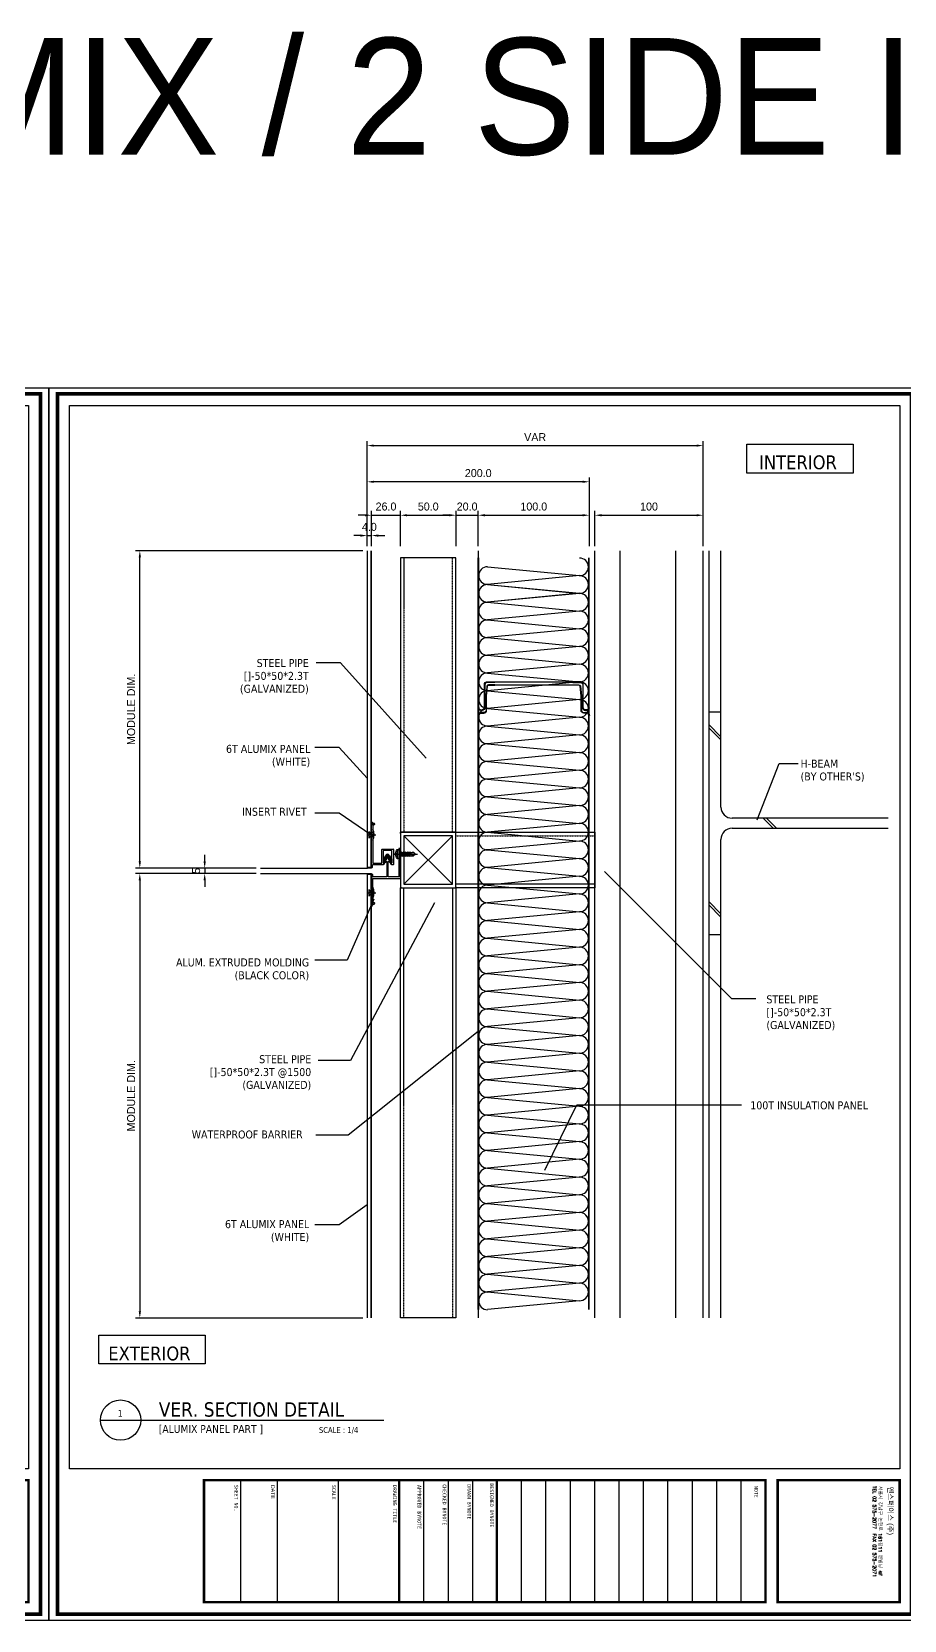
# Model space of a CAD drawing. Header units: millimetres. Extents: x 7297 to 60227, y -7497 to 19324.
# Drawn here: x 15711 to 16497, y 13273 to 14702 of the extents above; entities that cross this region are included whole.
import ezdxf
from ezdxf.enums import TextEntityAlignment as Align

# ---------------------------------------------------------------- set-up
doc = ezdxf.new("R2010")
doc.units = ezdxf.units.MM
doc.linetypes.add('HIDDEN', pattern=[0.375, 0.25, -0.125])
for name, color, linetype in [('NS_AL_MOLD', 7, 'Continuous'), ('NS_CAULKING', 8, 'Continuous'), ('NS_COL_D-GREY', 8, 'Continuous'), ('NS_COL_WHITE', 7, 'Continuous'), ('NS_DIM', 1, 'Continuous'), ('NS_FORM', 7, 'Continuous'), ('NS_FRAME', 253, 'Continuous'), ('NS_GASKET_3M', 150, 'Continuous'), ('NS_INSUL', 8, 'Continuous'), ('NS_PIPE_FRAME', 2, 'Continuous'), ('NS_RIVET_SCREW', 1, 'Continuous'), ('NS_TEXT', 2, 'Continuous'), ('NS_TEXT_TITLE', 141, 'Continuous')]:
    doc.layers.add(name, color=color, linetype=linetype)
doc.layers.add('NS_AL_PANEL', color=32, linetype='Continuous', lineweight=9)
doc.styles.add('Expo M', font='Expo M.ttf')
doc.styles.add('HGTXT', font='romans.shx', dxfattribs={"bigfont": 'whgtxt.shx'})
doc.styles.add('HY울릉도M', font='')
doc.styles.get('HY울릉도M').set_extended_font_data('HY울릉도M')
doc.dimstyles.new('DS2', dxfattribs={"dimscale": 2, "dimtxt": 1.8, "dimasz": 1.5, "dimexe": 1, "dimexo": 1, "dimgap": 0.5, "dimtad": 1, "dimtoh": 1, "dimdec": 1, "dimzin": 1, "dimdsep": 46, "dimtxsty": 'Expo M', "dimcen": 2, "dimadec": 1, "dimazin": 0, "dimtfac": 1, "dimtdec": 4, "dimtix": 1, "dimtmove": 1, "dimatfit": 3, "dimfxl": 1, "dimtolj": 1, "dimtzin": 1, "dimarcsym": 0})
doc.dimstyles.new('N-SPACE', dxfattribs={"dimscale": 4, "dimtxt": 1.8, "dimasz": 1.5, "dimexe": 1, "dimexo": 1, "dimgap": 1, "dimtad": 1, "dimtoh": 1, "dimdec": 1, "dimzin": 1, "dimdsep": 46, "dimtxsty": 'Expo M', "dimcen": 2, "dimclrd": 1, "dimclre": 1, "dimclrt": 2, "dimadec": 1, "dimazin": 0, "dimtfac": 1, "dimtdec": 1, "dimtix": 1, "dimtmove": 1, "dimatfit": 3, "dimfxl": 1, "dimtolj": 1, "dimtzin": 1, "dimarcsym": 0})

# ---------------------------------------------------------------- blocks, each defined once
blk = doc.blocks.new('AL-TEMPLATE')
at = {"color": 8}
for p, q in [((2716.8, 1393), (2800, 1393)), ((2716.8, 1376.3), (2800, 1376.3)), ((2716.8, 1359.7), (2800, 1359.7)), ((2716.8, 1343), (2800, 1343)), ((2716.8, 1326.4), (2800, 1326.4)), ((2716.8, 1309.8), (2800, 1309.8)), ((2716.8, 1293.1), (2800, 1293.1)), ((2716.8, 1276.5), (2800, 1276.5)), ((2716.8, 1259.8), (2800, 1259.8)), ((2716.8, 1243.2), (2800, 1243.2)), ((2716.8, 1209.9), (2800, 1209.9)), ((2716.8, 1193.3), (2800, 1193.3)), ((2716.8, 1176.6), (2800, 1176.6)), ((2716.8, 1118.4), (2800, 1118.4)), ((2716.8, 1076.8), (2800, 1076.8)), ((2716.8, 1051.8), (2800, 1051.8))]:
    blk.add_line(p, q, dxfattribs=at)
at = {"color": 7, "ltscale": 2}
blk.add_lwpolyline([(1972.3, 1515.2), (1972.3, 921.2), (2812.3, 921.2), (2812.3, 1515.2)], close=True, dxfattribs=at)
at = {"color": 8}
for points, const_width in [([(1976.3, 1509.4), (2808.3, 1509.4), (2808.3, 927), (1976.3, 927)], 2.5), ([(2716.8, 1501.3), (2800, 1501.3), (2800, 1418.1), (2716.8, 1418.1)], 1.66), ([(2716.8, 1409.8), (2800, 1409.8), (2800, 1026.9), (2716.8, 1026.9)], 1.66)]:
    blk.add_lwpolyline(points, close=True, dxfattribs=dict(at, const_width=const_width))
at = {"color": 9}
blk.add_lwpolyline([(1984.1, 1501.3), (2709.1, 1501.3), (2709.1, 935.2), (1984.1, 935.2)], close=True, dxfattribs=at)
at = {"color": 8, "const_width": 1.66}
for points in [[(2716.8, 1226.6), (2800, 1226.6)], [(2716.8, 1160), (2800, 1160)]]:
    blk.add_lwpolyline(points, dxfattribs=at)
at = {"color": 146, "true_color": 0x105689, "insert": (2721.1, 1496.9), "char_height": 3.67, "attachment_point": 1, "style": 'HGTXT'}
blk.add_mtext('{\\fExpo M|b0|i0|c129|p18;엔스페이스 (주)}', dxfattribs=at)
at = {"insert": (2720.9, 1489.2), "char_height": 2.349, "attachment_point": 1, "style": 'HGTXT'}
blk.add_mtext('서울시 강남구 논현로 161길11 엔빌딩 4F\\PTEL 02 575-2077  FAX 02 575-2071', dxfattribs=at)
at = {"color": 8, "width": 438.968, "attachment_point": 1}
for s, insert, char_height in [('NOTE', (2720.8, 1404.7), 2.56), ('DESIGNED BYNOTE', (2719, 1224.4), 2.556), ('DRAWN BYNOTE', (2719.6, 1209), 2.556), ('CHECKED BYNOTE', (2719.6, 1192.2), 2.556), ('APPROVED BYNOTE', (2720.1, 1175), 2.556), ('DRAWING TITLE', (2720.1, 1158.4), 2.556), ('SCALE', (2720.1, 1116.8), 2.56), ('{\\fﾱﾼﾸﾲ|b0|i0|c129|p49;DATE}', (2720.1, 1075.2), 2.556), ('SHEET NO.', (2720.1, 1050.2), 2.56)]:
    blk.add_mtext(s, dxfattribs=dict(at, insert=insert, char_height=char_height))
blk = doc.blocks.new('*D752')
at = {"layer": 'NS_DIM', "color": 1, "lineweight": -2, "transparency": 16777216}
for p, q in [((16013.1, 14239.4), (16013.1, 14334)), ((16019.1, 14330), (16309.6, 14330)), ((16315.6, 14239.4), (16315.6, 14334))]:
    blk.add_line(p, q, dxfattribs=at)
at = {"layer": 'NS_DIM', "color": 1, "transparency": 16777216}
for points in [[(16019.1, 14331), (16019.1, 14329), (16013.1, 14330)], [(16309.6, 14331), (16309.6, 14329), (16315.6, 14330)]]:
    blk.add_solid(points, dxfattribs=at)
at = {"layer": 'NS_DIM', "color": 2, "transparency": 16777216, "insert": (16164.3, 14337.6), "char_height": 7.2, "attachment_point": 5, "style": 'Expo M'}
blk.add_mtext('\\A1;VAR', dxfattribs=at)
blk = doc.blocks.new('*D751')
at = {"layer": 'NS_DIM', "color": 1, "lineweight": -2, "transparency": 16777216}
for p, q in [((16218.1, 14239.4), (16218.1, 14271.3)), ((16224.1, 14267.3), (16309.6, 14267.3)), ((16315.6, 14239.4), (16315.6, 14271.3))]:
    blk.add_line(p, q, dxfattribs=at)
at = {"layer": 'NS_DIM', "color": 1, "transparency": 16777216}
for points in [[(16224.1, 14268.3), (16224.1, 14266.3), (16218.1, 14267.3)], [(16309.6, 14268.3), (16309.6, 14266.3), (16315.6, 14267.3)]]:
    blk.add_solid(points, dxfattribs=at)
at = {"layer": 'NS_DIM', "color": 2, "transparency": 16777216, "insert": (16266.8, 14275.1), "char_height": 7.2, "attachment_point": 5, "style": 'Expo M'}
blk.add_mtext('\\A1;100', dxfattribs=at)
blk = doc.blocks.new('*D750')
at = {"layer": 'NS_DIM', "color": 1, "lineweight": -2, "transparency": 16777216}
for p, q in [((16113.1, 14239.4), (16113.1, 14271.3)), ((16119.1, 14267.3), (16207.1, 14267.3)), ((16213.1, 14239.4), (16213.1, 14271.3))]:
    blk.add_line(p, q, dxfattribs=at)
at = {"layer": 'NS_DIM', "color": 1, "transparency": 16777216}
for points in [[(16119.1, 14268.3), (16119.1, 14266.3), (16113.1, 14267.3)], [(16207.1, 14268.3), (16207.1, 14266.3), (16213.1, 14267.3)]]:
    blk.add_solid(points, dxfattribs=at)
at = {"layer": 'NS_DIM', "color": 2, "transparency": 16777216, "insert": (16163.1, 14275.1), "char_height": 7.2, "attachment_point": 5, "style": 'Expo M'}
blk.add_mtext('\\A1;100.0', dxfattribs=at)
blk = doc.blocks.new('*D749')
at = {"layer": 'NS_DIM', "color": 1, "lineweight": -2, "transparency": 16777216}
for p, q in [((16043.1, 14239.4), (16043.1, 14271.3)), ((16049.1, 14267.3), (16087.1, 14267.3)), ((16093.1, 14239.4), (16093.1, 14271.3))]:
    blk.add_line(p, q, dxfattribs=at)
at = {"layer": 'NS_DIM', "color": 1, "transparency": 16777216}
for points in [[(16049.1, 14268.3), (16049.1, 14266.3), (16043.1, 14267.3)], [(16087.1, 14268.3), (16087.1, 14266.3), (16093.1, 14267.3)]]:
    blk.add_solid(points, dxfattribs=at)
at = {"layer": 'NS_DIM', "color": 2, "transparency": 16777216, "insert": (16068.1, 14275.1), "char_height": 7.2, "attachment_point": 5, "style": 'Expo M'}
blk.add_mtext('\\A1;50.0', dxfattribs=at)
blk = doc.blocks.new('*D748')
at = {"layer": 'NS_DIM', "color": 1, "lineweight": -2, "transparency": 16777216}
for p, q in [((16011.1, 14267.3), (16005.1, 14267.3)), ((16017.1, 14239.4), (16017.1, 14271.3)), ((16017.1, 14267.3), (16043.1, 14267.3)), ((16043.1, 14239.4), (16043.1, 14271.3)), ((16049.1, 14267.3), (16055.1, 14267.3))]:
    blk.add_line(p, q, dxfattribs=at)
at = {"layer": 'NS_DIM', "color": 1, "transparency": 16777216}
for points in [[(16011.1, 14268.3), (16011.1, 14266.3), (16017.1, 14267.3)], [(16049.1, 14268.3), (16049.1, 14266.3), (16043.1, 14267.3)]]:
    blk.add_solid(points, dxfattribs=at)
at = {"layer": 'NS_DIM', "color": 2, "transparency": 16777216, "insert": (16030.1, 14275.1), "char_height": 7.2, "attachment_point": 5, "style": 'Expo M'}
blk.add_mtext('\\A1;26.0', dxfattribs=at)
blk = doc.blocks.new('*D747')
at = {"layer": 'NS_DIM', "color": 1, "lineweight": -2, "transparency": 16777216}
for p, q in [((16013.1, 14239.4), (16013.1, 14253)), ((16017.1, 14239.4), (16017.1, 14253)), ((16007.1, 14249), (16001.1, 14249)), ((16013.1, 14249), (16017.1, 14249)), ((16023.1, 14249), (16029.1, 14249))]:
    blk.add_line(p, q, dxfattribs=at)
at = {"layer": 'NS_DIM', "color": 1, "transparency": 16777216}
for points in [[(16007.1, 14250), (16007.1, 14248), (16013.1, 14249)], [(16023.1, 14250), (16023.1, 14248), (16017.1, 14249)]]:
    blk.add_solid(points, dxfattribs=at)
at = {"layer": 'NS_DIM', "color": 2, "transparency": 16777216, "insert": (16015.1, 14256.8), "char_height": 7.2, "attachment_point": 5, "style": 'Expo M'}
blk.add_mtext('\\A1;4.0', dxfattribs=at)
blk = doc.blocks.new('*D742')
at = {"layer": 'NS_DIM', "color": 1, "lineweight": -2, "transparency": 16777216}
for p, q in [((15913.1, 13944.8), (15804.5, 13944.8)), ((15808.5, 13938.8), (15808.5, 13550.9)), ((16009.1, 13544.9), (15804.5, 13544.9))]:
    blk.add_line(p, q, dxfattribs=at)
at = {"layer": 'NS_DIM', "color": 1, "transparency": 16777216}
for points in [[(15807.5, 13938.8), (15809.5, 13938.8), (15808.5, 13944.8)], [(15807.5, 13550.9), (15809.5, 13550.9), (15808.5, 13544.9)]]:
    blk.add_solid(points, dxfattribs=at)
at = {"layer": 'NS_DIM', "color": 2, "transparency": 16777216, "insert": (15800.7, 13744.9), "char_height": 7.2, "attachment_point": 5, "rotation": 90, "style": 'Expo M'}
blk.add_mtext('\\A1;MODULE DIM.', dxfattribs=at)
blk = doc.blocks.new('*D741')
at = {"layer": 'NS_DIM', "color": 1, "lineweight": -2, "transparency": 16777216}
for p, q in [((16009.1, 14235.4), (15804.5, 14235.4)), ((15808.5, 13955.8), (15808.5, 14229.4)), ((15913.1, 13949.8), (15804.5, 13949.8))]:
    blk.add_line(p, q, dxfattribs=at)
at = {"layer": 'NS_DIM', "color": 1, "transparency": 16777216}
for points in [[(15807.5, 14229.4), (15809.5, 14229.4), (15808.5, 14235.4)], [(15807.5, 13955.8), (15809.5, 13955.8), (15808.5, 13949.8)]]:
    blk.add_solid(points, dxfattribs=at)
at = {"layer": 'NS_DIM', "color": 2, "transparency": 16777216, "insert": (15800.7, 14092.6), "char_height": 7.2, "attachment_point": 5, "rotation": 90, "style": 'Expo M'}
blk.add_mtext('\\A1;MODULE DIM.', dxfattribs=at)
blk = doc.blocks.new('*D740')
at = {"layer": 'NS_DIM', "color": 1, "lineweight": -2, "transparency": 16777216}
for p, q in [((15866.9, 13955.8), (15866.9, 13961.8)), ((15913.1, 13949.8), (15862.9, 13949.8)), ((15913.1, 13944.8), (15862.9, 13944.8)), ((15866.9, 13949.8), (15866.9, 13944.8)), ((15866.9, 13938.8), (15866.9, 13932.8))]:
    blk.add_line(p, q, dxfattribs=at)
at = {"layer": 'NS_DIM', "color": 1, "transparency": 16777216}
for points in [[(15865.9, 13955.8), (15867.9, 13955.8), (15866.9, 13949.8)], [(15865.9, 13938.8), (15867.9, 13938.8), (15866.9, 13944.8)]]:
    blk.add_solid(points, dxfattribs=at)
at = {"layer": 'NS_DIM', "color": 2, "transparency": 16777216, "insert": (15859.2, 13947.3), "char_height": 7.2, "attachment_point": 5, "rotation": 90, "style": 'Expo M'}
blk.add_mtext('\\A1;5', dxfattribs=at)
blk = doc.blocks.new('sandwitch-p')
for p, q in [((-402.1, 2613.7), (-394.2, 2696.5)), ((-394.2, 2696.5), (-386.2, 2613.7)), ((-386.2, 2613.7), (-378.3, 2696.5)), ((-378.3, 2696.5), (-370.3, 2613.7)), ((-370.3, 2613.7), (-362.4, 2696.5)), ((-362.4, 2696.5), (-354.4, 2613.7)), ((-354.4, 2613.7), (-346.4, 2696.5)), ((-346.4, 2696.5), (-338.5, 2613.7)), ((-338.5, 2613.7), (-330.5, 2696.5)), ((-330.5, 2696.5), (-322.6, 2613.7))]:
    blk.add_line(p, q)
for points in [[(-322.6, 2705.3), (-410.1, 2705.3)], [(-322.6, 2704.8), (-410.1, 2704.8)], [(-322.6, 2605.8), (-410.1, 2605.8)], [(-322.6, 2605.3), (-410.1, 2605.3)]]:
    blk.add_lwpolyline(points)
for centre, start, end in [((-402.1, 2696.5), 0, 180), ((-386.2, 2696.5), 0, 180), ((-370.3, 2696.5), 0, 180), ((-354.4, 2696.5), 0, 180), ((-338.5, 2696.5), 0, 180), ((-394.2, 2613.7), 180, 0), ((-378.3, 2613.7), 180, 0), ((-362.4, 2613.7), 180, 0), ((-346.4, 2613.7), 180, 0), ((-330.5, 2613.7), 180, 0)]:
    blk.add_arc(centre, 7.96, start, end)
blk = doc.blocks.new('*D739')
at = {"layer": 'NS_DIM', "color": 1, "lineweight": -2, "transparency": 16777216}
for p, q in [((16013.1, 14239.4), (16013.1, 14301.4)), ((16207.1, 14297.4), (16019.1, 14297.4)), ((16213.1, 14239.4), (16213.1, 14301.4))]:
    blk.add_line(p, q, dxfattribs=at)
at = {"layer": 'NS_DIM', "color": 1, "transparency": 16777216}
for points in [[(16019.1, 14298.4), (16019.1, 14296.4), (16013.1, 14297.4)], [(16207.1, 14298.4), (16207.1, 14296.4), (16213.1, 14297.4)]]:
    blk.add_solid(points, dxfattribs=at)
at = {"layer": 'NS_DIM', "color": 2, "transparency": 16777216, "insert": (16113.1, 14305.2), "char_height": 7.2, "attachment_point": 5, "style": 'Expo M'}
blk.add_mtext('\\A1;200.0', dxfattribs=at)
blk = doc.blocks.new('*D738')
at = {"layer": 'NS_DIM', "color": 1, "lineweight": -2, "transparency": 16777216}
for p, q in [((16087.1, 14267.3), (16081.1, 14267.3)), ((16093.1, 14239.4), (16093.1, 14271.3)), ((16093.1, 14267.3), (16113.1, 14267.3)), ((16113.1, 14239.4), (16113.1, 14271.3)), ((16119.1, 14267.3), (16125.1, 14267.3))]:
    blk.add_line(p, q, dxfattribs=at)
at = {"layer": 'NS_DIM', "color": 1, "transparency": 16777216}
for points in [[(16087.1, 14268.3), (16087.1, 14266.3), (16093.1, 14267.3)], [(16119.1, 14268.3), (16119.1, 14266.3), (16113.1, 14267.3)]]:
    blk.add_solid(points, dxfattribs=at)
at = {"layer": 'NS_DIM', "color": 2, "transparency": 16777216, "insert": (16103.1, 14275.1), "char_height": 7.2, "attachment_point": 5, "style": 'Expo M'}
blk.add_mtext('\\A1;20.0', dxfattribs=at)
blk = doc.blocks.new('sandwitch-joint')
for p, q in [((2184.7, 1837.7), (2254.7, 1837.7)), ((2254.7, 1834.7), (2184.7, 1834.7))]:
    blk.add_line(p, q)
for points in [[(2170.2, 1814.7, 0.414214), (2172.2, 1812.7), (2173.2, 1812.7, 0.414213), (2175.2, 1814.7), (2175.2, 1835.7, -0.414213), (2177.2, 1837.7), (2184.7, 1837.7), (2184.7, 1837.2), (2177.2, 1837.2, 0.414213), (2175.7, 1835.7), (2175.7, 1814.7, -0.414213), (2173.2, 1812.2), (2172.2, 1812.2, -0.414214), (2169.7, 1814.7)], [(2170.2, 1807.7, -0.414213), (2172.2, 1809.7), (2174.7, 1809.7, 0.414213), (2177.2, 1812.2), (2177.2, 1825.1), (2178, 1833.8, -0.385314), (2179, 1834.7), (2184.7, 1834.7), (2184.7, 1835.2), (2179, 1835.2, 0.385314), (2177.5, 1833.8), (2176.7, 1825.2), (2176.7, 1812.2, -0.414213), (2174.7, 1810.2), (2172.2, 1810.2, 0.414213), (2169.7, 1807.7)], [(2269.2, 1814.7, -0.414214), (2267.2, 1812.7), (2266.2, 1812.7, -0.414213), (2264.2, 1814.7), (2264.2, 1835.7, 0.414213), (2262.2, 1837.7), (2254.7, 1837.7), (2254.7, 1837.2), (2262.2, 1837.2, -0.414213), (2263.7, 1835.7), (2263.7, 1814.7, 0.414213), (2266.2, 1812.2), (2267.2, 1812.2, 0.414214), (2269.7, 1814.7)], [(2269.2, 1807.7, 0.414213), (2267.2, 1809.7), (2264.7, 1809.7, -0.414213), (2262.2, 1812.2), (2262.2, 1825.1), (2261.3, 1833.8, 0.385314), (2260.3, 1834.7), (2254.7, 1834.7), (2254.7, 1835.2), (2260.3, 1835.2, -0.385314), (2261.8, 1833.8), (2262.7, 1825.2), (2262.7, 1812.2, 0.414213), (2264.7, 1810.2), (2267.2, 1810.2, -0.414213), (2269.7, 1807.7)]]:
    blk.add_lwpolyline(points, format="xyb")
blk = doc.blocks.new('피스')
for p, q in [((-4, 1.5), (-4, 1)), ((-4, 1.5), (4, 1.5)), ((-3, 0), (3, 0)), ((-0.5, 3), (-0.4, 2.3)), ((-0.4, 2.3), (0.4, 2.3)), ((0, 5), (0, -16.8)), ((0.5, 3), (0.4, 2.3)), ((4, 1.5), (4, 1)), ((2, -1.5), (-2, -2)), ((-1.5, -1.5), (-2, -2)), ((-2, -2), (-1.5, -2.5)), ((-1.5, -3.5), (-2, -4)), ((2, -3.5), (-2, -4)), ((-2, -4), (-1.5, -4.5)), ((-1.5, -5.5), (-2, -6)), ((2, -5.5), (-2, -6)), ((-2, -6), (-1.5, -6.5)), ((-1.5, -7.5), (-2, -8)), ((2, -7.5), (-2, -8)), ((-2, -8), (-1.5, -8.5)), ((-1.5, -9.5), (-2, -10)), ((2, -9.5), (-2, -10)), ((-2, -10), (-1.5, -10.5)), ((-1.5, -0.5), (-1.5, -1.5)), ((1.5, -1), (-1.5, -1.5)), ((1.5, -2), (-1.5, -2.5)), ((-1.5, -2.5), (-1.5, -3.5)), ((1.5, -3), (-1.5, -3.5)), ((1.5, -4), (-1.5, -4.5)), ((-1.5, -4.5), (-1.5, -5.5)), ((1.5, -5), (-1.5, -5.5)), ((1.5, -6), (-1.5, -6.5)), ((-1.5, -6.5), (-1.5, -7.5)), ((1.5, -7), (-1.5, -7.5)), ((1.5, -8), (-1.5, -8.5)), ((-1.5, -8.5), (-1.5, -9.5)), ((1.5, -9), (-1.5, -9.5)), ((1.5, -10), (-1.5, -10.5)), ((-1.5, -10.5), (-1.5, -13.5)), ((0, -15), (-1.5, -13.5)), ((-1.3, -13.5), (-1.3, -12)), ((0, -15), (-1.3, -13.5)), ((0, -15), (1.5, -13)), ((1.5, -13), (0.6, -11.5)), ((1.5, -0.5), (1.5, -1)), ((1.5, -1), (2, -1.5)), ((2, -1.5), (1.5, -2)), ((1.5, -2), (1.5, -3)), ((1.5, -3), (2, -3.5)), ((2, -3.5), (1.5, -4)), ((1.5, -4), (1.5, -5)), ((1.5, -5), (2, -5.5)), ((2, -5.5), (1.5, -6)), ((1.5, -6), (1.5, -7)), ((1.5, -7), (2, -7.5)), ((2, -7.5), (1.5, -8)), ((1.5, -8), (1.5, -9)), ((1.5, -9), (2, -9.5)), ((2, -9.5), (1.5, -10)), ((1.5, -10), (1.5, -13))]:
    blk.add_line(p, q)
for centre, radius, start, end in [((0, -3.1), 6.08, 94.7146, 131.1121), ((-3, 1), 1, 180, 270), ((-2, -0.5), 0.5, 0, 90), ((0, -3.1), 6.08, 48.8879, 85.2854), ((2, -0.5), 0.5, 90, 180), ((3, 1), 1, 270, 0), ((-0.3, -12), 1, 30.0863, 180)]:
    blk.add_arc(centre, radius, start, end)
blk = doc.blocks.new('N-SCREW')
blk.add_blockref('피스', (17.3, -1))
blk = doc.blocks.new('POP-LIVET')
for p, q in [((-5, 0), (5, 0)), ((-2, 0), (-2, -2.3)), ((-1.6, 0), (-1.6, -2.3)), ((0, 0), (0, -3.3)), ((1.6, 0), (1.6, -2.3)), ((2, 0), (2, -2.3)), ((-3, -3.6), (3, -3.6))]:
    blk.add_line(p, q)
at = {"ltscale": 0.1}
blk.add_line((0, -5.5), (0, 2.6), dxfattribs=at)
for centre, radius, start, end in [((0, -10.8), 11.9, 65.2132, 114.7868), ((-3.7, -2), 1.7, 293.5145, 351.3483), ((-3.3, -2), 1.7, 293.5145, 351.3483), ((3.3, -2), 1.7, 188.6517, 246.4855), ((3.7, -2), 1.7, 188.6517, 246.4855)]:
    blk.add_arc(centre, radius, start, end)
blk = doc.blocks.new('F2-A')
for p, q in [((-25.6, 25.8), (-25.6, 24.9)), ((1.1, 26), (-25.3, 26)), ((-25.3, 24.7), (-21, 24.7)), ((-21, 24.7), (-20.7, 25)), ((-20.7, 25), (-20.4, 24.7)), ((-20.4, 24.7), (0, 24.7)), ((0, 24.7), (0, 15)), ((1.3, 1.3), (1.3, 25.8)), ((-2.5, 0.4), (-2.5, 0)), ((-2.5, 0), (22.8, 0)), ((-2.1, 0.8), (0, 0.8)), ((0, 13.8), (0, 0.8)), ((14, 1.3), (1.3, 1.3)), ((14.3, 1), (14, 1.3)), ((14.6, 1.3), (14.3, 1)), ((22.3, 1.3), (14.6, 1.3)), ((23.9, 2.9), (22.3, 1.3)), ((22.8, 0), (24.2, 1.4)), ((24.2, 2.8), (24.2, 2.9)), ((24.3, 1.6), (24.3, 2.7))]:
    blk.add_line(p, q)
blk.add_lwpolyline([(0, 15), (-13.9, 15), (-14.1, 16.1, 0.547574), (-14.6, 16.3), (-17.3, 14.7, 0.517274), (-17.3, 14.2), (-14.6, 12.6, 0.547574), (-14.1, 12.8), (-13.9, 13.8), (0, 13.8)], format="xyb")
for centre, radius, start, end in [((-25.3, 25.8), 0.25, 90, 180), ((-25.3, 24.9), 0.25, 180, 270), ((1.1, 25.8), 0.25, 11.537, 90), ((-2.1, 0.4), 0.4, 90, 180), ((24, 2.8), 0.2, 45, 135), ((24.1, 2.7), 0.2, 0, 45), ((24.1, 1.6), 0.2, 315, 360)]:
    blk.add_arc(centre, radius, start, end)
blk = doc.blocks.new('F1-A')
for p, q in [((-14, 9.4), (-14, 19.5)), ((-13.8, 19.7), (-0.2, 19.7)), ((-1.3, 18.4), (-12.7, 18.4)), ((-12.7, 18.4), (-12.7, 10.5)), ((-1.3, 17.4), (-1.3, 18.4)), ((-0.6, 17.4), (-1.3, 17.4)), ((0, 18.4), (-0.5, 17.5)), ((0, 19.5), (0, 18.4)), ((-37, 1.6), (-37, 2.7)), ((-36.9, 2.8), (-36.9, 2.9)), ((-35.5, 0), (-36.9, 1.4)), ((-36.6, 2.9), (-35, 1.3)), ((2.5, 0), (-35.5, 0)), ((-35, 1.3), (-27.3, 1.3)), ((-27.3, 1.3), (-27, 1)), ((-27, 1), (-26.7, 1.3)), ((-26.7, 1.3), (-1.3, 1.3)), ((-1.3, 9.2), (-13.8, 9.2)), ((-12.7, 10.5), (-1.3, 10.5)), ((-1.3, 11.5), (-0.6, 11.5)), ((-1.3, 10.5), (-1.3, 11.5)), ((-1.3, 1.3), (-1.3, 9.2)), ((-0.5, 11.4), (0, 10.5)), ((0, 10.5), (0, 0.8)), ((2.1, 0.8), (0, 0.8)), ((2.5, 0.4), (2.5, 0))]:
    blk.add_line(p, q)
for centre, radius, start, end in [((-13.8, 19.5), 0.2, 90, 180), ((-0.6, 17.6), 0.2, 270, 333.7089), ((-0.2, 19.5), 0.2, 0, 90), ((-0.2, 18.4), 0.2, 333.7089, 360), ((-36.8, 2.7), 0.2, 135, 180), ((-36.8, 1.6), 0.2, 180, 225), ((-36.7, 2.8), 0.2, 45, 135), ((-13.8, 9.4), 0.2, 180, 270), ((-0.6, 11.3), 0.2, 26.2911, 90), ((-0.2, 10.5), 0.2, 0, 26.2911), ((2.1, 0.4), 0.4, 360, 90)]:
    blk.add_arc(centre, radius, start, end)
blk = doc.blocks.new('*U98')
for p, q in [((1, 50), (0, 50)), ((0, 49), (0, 50)), ((0, 49), (0, 1)), ((49, 50), (1, 50)), ((3.2, 3.2), (46.8, 46.8)), ((46.8, 3.2), (3.2, 46.8)), ((49, 50), (50, 50)), ((50, 49), (50, 50)), ((50, 1), (50, 49)), ((0, 1), (0, 0)), ((1, 0), (0, 0)), ((50, 1), (50, 0)), ((1, 0), (49, 0)), ((49, 0), (50, 0))]:
    blk.add_line(p, q)
blk.add_lwpolyline([(3.2, 46.8), (3.2, 3.2), (46.8, 3.2), (46.8, 46.8)], close=True)
for centre, start, end in [((1, 49), 90, 180), ((49, 49), 0, 90), ((1, 1), 180, 270), ((49, 1), 270, 0)]:
    blk.add_arc(centre, 1, start, end)
blk = doc.blocks.new('*U202')
blk.add_lwpolyline([(0, 0), (50, 0), (50, 246.8), (0, 246.8)], close=True)
at = {"linetype": 'HIDDEN'}
blk.add_lwpolyline([(3.2, 0), (46.8, 0), (46.8, 246.8), (3.2, 246.8)], close=True, dxfattribs=at)
blk = doc.blocks.new('*U203')
blk.add_lwpolyline([(0, 0), (50, 0), (50, 387.1), (0, 387.1)], close=True)
at = {"linetype": 'HIDDEN'}
blk.add_lwpolyline([(3.2, 0), (46.8, 0), (46.8, 387.1), (3.2, 387.1)], close=True, dxfattribs=at)
blk = doc.blocks.new('*U205')
blk.add_lwpolyline([(0, 0), (50, 0), (50, 125), (0, 125)], close=True)
at = {"linetype": 'HIDDEN'}
blk.add_lwpolyline([(3.2, 0), (46.8, 0), (46.8, 125), (3.2, 125)], close=True, dxfattribs=at)

msp = doc.modelspace()

# ---------------------------------------------------------------- hatches: boundary and pattern name
at = {"layer": 'NS_CAULKING'}
h = msp.add_hatch(dxfattribs=at)
h.set_pattern_fill('ANSI37', color=256, scale=0.1, angle=-270)
h.set_pattern_definition([(135, (16489.13962, 587.57977), (-0.224506403, -0.224506403), []), (225, (16489.13962, 587.57977), (0.224506403, -0.224506403), [])])
h.paths.add_polyline_path([(16019.74, 13989.63), (16018.63, 13989.63, 0.1989124), (16018.49, 13989.58), (16017.05, 13988.13), (16017.05, 13992.1, 0.3022043)])
h = msp.add_hatch(dxfattribs=at)
h.set_pattern_fill('ANSI37', color=256, scale=0.1, angle=-270)
h.set_pattern_definition([(135, (16489.13962, 616.87977), (-0.224506403, -0.224506403), []), (225, (16489.13962, 616.87977), (0.224506403, -0.224506403), [])])
h.paths.add_polyline_path([(16017.05, 13914.86, -0.3022043), (16019.74, 13917.33), (16018.63, 13917.33, -0.1989124), (16018.49, 13917.39), (16017.05, 13918.83)])
at = {"layer": 'NS_GASKET_3M'}
h = msp.add_hatch(dxfattribs=at)
h.set_pattern_fill('ANSI31', color=256, scale=0.2, angle=-270)
h.set_pattern_definition([(135, (15885.75226, -659.4001), (-0.449012806, -0.449012806), [])])
edge = h.paths.add_edge_path()
edge.add_line((16034.05, 13955.93), (16034.05, 13956.46))
edge.add_arc((16033.05, 13956.46), 1, 0.00041, 20.24991)
edge.add_arc((16014.95, 13949.78), 20.29, 20.24991, 34.14305)
edge.add_arc((16031.5, 13961), 0.3, 35.29728, 144.70272)
edge.add_arc((16048.05, 13949.78), 20.29, 145.85695, 159.75009)
edge.add_arc((16029.95, 13956.46), 1, 159.75009, 179.99959)
edge.add_line((16028.95, 13956.46), (16028.95, 13955.93))
edge.add_line((16028.95, 13955.93), (16029.75, 13955.93))
edge.add_arc((16029.75, 13955.63), 0.3, -0.00005, 90, ccw=False)
edge.add_line((16030.05, 13955.63), (16030.05, 13955.27))
edge.add_arc((16029.75, 13955.27), 0.3, 300.74031, 359.99995, ccw=False)
edge.add_line((16029.9, 13955.01), (16028.8, 13954.18))
edge.add_arc((16028.65, 13954.43), 0.3, 270, 300.74031, ccw=False)
edge.add_line((16028.65, 13954.13), (16028.15, 13954.13))
edge.add_arc((16028.15, 13954.53), 0.4, 180, 270, ccw=False)
edge.add_line((16027.75, 13954.53), (16027.75, 13957.72))
edge.add_arc((16028.75, 13957.72), 1, 145.55, 180, ccw=False)
edge.add_arc((15968.97, 14004.6), 74.97, 321.84447, 325.18768)
edge.add_arc((16032.37, 13960.81), 2.09, 132.47267, 151.70566, ccw=False)
edge.add_arc((16031.5, 13961.63), 0.9, 52.73059, 127.26941, ccw=False)
edge.add_arc((16030.64, 13960.81), 2.09, 28.29434, 47.52733, ccw=False)
edge.add_arc((16094.03, 14004.6), 74.97, 214.81232, 218.15553)
edge.add_arc((16034.25, 13957.72), 1, 0, 34.45, ccw=False)
edge.add_line((16035.25, 13957.72), (16035.25, 13954.53))
edge.add_arc((16034.85, 13954.53), 0.4, 270, 359.81333, ccw=False)
edge.add_line((16034.85, 13954.13), (16034.35, 13954.13))
edge.add_arc((16034.35, 13954.43), 0.3, 239.25966, 270, ccw=False)
edge.add_line((16034.2, 13954.18), (16033.1, 13955.01))
edge.add_arc((16033.25, 13955.27), 0.3, 179.99995, 239.25966, ccw=False)
edge.add_line((16032.95, 13955.27), (16032.95, 13955.63))
edge.add_arc((16033.25, 13955.63), 0.3, 90, 179.99995, ccw=False)
edge.add_line((16033.25, 13955.93), (16034.05, 13955.93))

# ---------------------------------------------------------------- linework, layer by layer
at = {"layer": 'NS_AL_PANEL'}
for p, q in [((16013.05, 13950.08), (16013.05, 14235.36)), ((16013.55, 13950.33), (16013.55, 14235.36)), ((16016.55, 14235.36), (16016.55, 13950.53)), ((16017.05, 14235.36), (16017.05, 13950.53)), ((16013.05, 13944.58), (16013.05, 13544.94)), ((16017.05, 13949.83), (16013.3, 13949.83)), ((16017.05, 13944.83), (16013.3, 13944.83)), ((16017.05, 13950.53), (16013.55, 13950.53)), ((16017.05, 13950.33), (16013.55, 13950.33)), ((16017.05, 13944.33), (16013.55, 13944.33)), ((16013.55, 13944.33), (16013.55, 13544.94)), ((16017.05, 13944.13), (16013.55, 13944.13)), ((16016.55, 13544.94), (16016.55, 13944.13)), ((16017.05, 13950.33), (16017.05, 13949.83)), ((16017.05, 13950.33), (16017.05, 13949.83)), ((16017.05, 13944.33), (16017.05, 13944.83)), ((16017.05, 13944.33), (16017.05, 13944.83)), ((16017.05, 13544.94), (16017.05, 13944.13))]:
    msp.add_line(p, q, dxfattribs=at)
msp.add_lwpolyline([(16017.05, 13944.83), (16017.05, 13944.33)], dxfattribs=at)
for centre, start, end in [((16013.3, 13950.08), 180, 270), ((16013.3, 13944.58), 90, 180)]:
    msp.add_arc(centre, 0.25, start, end, dxfattribs=at)
at = {"layer": 'NS_CAULKING'}
for points in [[(16019.74, 13989.63, -0.3022043), (16017.05, 13992.1, 0.6513068)], [(16019.74, 13917.33, 0.3022043), (16017.05, 13914.86, -0.6513068)]]:
    msp.add_lwpolyline(points, format="xyb", dxfattribs=at)
at = {"layer": 'NS_COL_D-GREY'}
for p, q in [((16320.6, 14235.36), (16320.6, 13544.94)), ((16331.6, 14004.65), (16331.6, 14235.36)), ((16331.6, 14090.15), (16320.6, 14090.15)), ((16320.6, 14078.91), (16331.6, 14067.91)), ((16320.6, 14076.09), (16331.6, 14065.09)), ((16482.19, 13994.65), (16341.6, 13994.65)), ((16369.69, 13994.65), (16378.69, 13985.65)), ((16372.57, 13994.59), (16381.52, 13985.65)), ((16341.6, 13985.65), (16482.19, 13985.65)), ((16331.6, 13544.94), (16331.6, 13975.65)), ((16320.6, 13919.59), (16331.6, 13908.59)), ((16320.6, 13916.76), (16331.6, 13905.76)), ((16320.6, 13890.15), (16331.6, 13890.15))]:
    msp.add_line(p, q, dxfattribs=at)
for centre, start, end in [((16341.6, 14004.65), 180, 270), ((16341.6, 13975.65), 90, 180)]:
    msp.add_arc(centre, 10, start, end, dxfattribs=at)
at = {"layer": 'NS_COL_WHITE'}
msp.add_line((15773.07, 13452.99), (16028.21, 13452.99), dxfattribs=at)
msp.add_circle((15791.21, 13452.99), 18.14, dxfattribs=at)
at = {"layer": 'NS_DIM'}
for p, q in [((15917.13, 13949.83), (16013.3, 13949.83)), ((15917.13, 13944.83), (16013.3, 13944.83))]:
    msp.add_line(p, q, dxfattribs=at)
at = {"layer": 'NS_FRAME'}
for p, q in [((16113.05, 14235.36), (16113.05, 13544.94)), ((16218.05, 13544.94), (16218.05, 14235.36)), ((16240.73, 13544.94), (16240.73, 14235.36)), ((16290.85, 13544.94), (16290.85, 14235.36)), ((16315.6, 13544.94), (16315.6, 14235.36))]:
    msp.add_line(p, q, dxfattribs=at)
at = {"layer": 'NS_GASKET_3M', "ltscale": 2}
msp.add_lwpolyline([(16034.05, 13955.93), (16034.05, 13956.46, 0.0885857), (16033.99, 13956.8, 0.0606947), (16031.75, 13961.17, 0.5172742), (16031.26, 13961.17, 0.0606947), (16029.01, 13956.8, 0.0885857), (16028.95, 13956.46), (16028.95, 13955.93), (16029.75, 13955.93, -0.4142138), (16030.05, 13955.63), (16030.05, 13955.27, -0.2644898), (16029.9, 13955.01), (16028.8, 13954.18, -0.1349401), (16028.65, 13954.13), (16028.15, 13954.13, -0.4142136), (16027.75, 13954.53), (16027.75, 13957.72, -0.1514589), (16027.93, 13958.28, 0.0145885), (16030.53, 13961.8, -0.0841173), (16030.96, 13962.35, -0.3372117), (16032.05, 13962.35, -0.0841173), (16032.47, 13961.8, 0.0145885), (16035.08, 13958.28, -0.1514589), (16035.25, 13957.72), (16035.25, 13954.53, -0.4132596), (16034.85, 13954.13), (16034.35, 13954.13, -0.1349403), (16034.2, 13954.18), (16033.1, 13955.01, -0.2644901), (16032.95, 13955.27), (16032.95, 13955.63, -0.4142133), (16033.25, 13955.93), (16034.05, 13955.93)], format="xyb", dxfattribs=at)
at = {"layer": 'NS_TEXT'}
for points in [[(16354.96, 14331.12), (16450.7, 14331.12), (16450.7, 14305.13), (16354.96, 14305.13)], [(15771.56, 13529.6), (15867.3, 13529.6), (15867.3, 13503.61), (15771.56, 13503.61)]]:
    msp.add_lwpolyline(points, close=True, dxfattribs=at)

# ---------------------------------------------------------------- block references
at = {"layer": 'NS_AL_MOLD', "rotation": 270}
for name, p in [('F1-A', (16017.05, 13952.83)), ('F2-A', (16017.05, 13941.83))]:
    msp.add_blockref(name, p, dxfattribs=at)
at = {"layer": 'NS_FORM', "xscale": 1.32, "yscale": 1.32, "zscale": 1.32, "rotation": 270}
for p in [(13726.66, 16985.21), (14510.74, 16985.21)]:
    msp.add_blockref('AL-TEMPLATE', p, dxfattribs=at)
at = {"layer": 'NS_FRAME'}
msp.add_blockref('*U202', (16043.05, 13982.03), dxfattribs=at)
at = {"layer": 'NS_FRAME', "xscale": -1}
for name, p, rotation in [('*U205', (16093.05, 13932.03), 270), ('*U203', (16043.05, 13932.03), 180)]:
    msp.add_blockref(name, p, dxfattribs=dict(at, rotation=rotation))
at = {"layer": 'NS_INSUL', "rotation": 270}
for p in [(13507.77, 13818.73), (13507.77, 13802.81), (13507.77, 13723.23), (13507.77, 13643.65), (13507.77, 13564.07), (13507.77, 13484.49), (13507.77, 13404.91), (13507.77, 13325.33), (13507.77, 13245.75), (13507.77, 13229.83)]:
    msp.add_blockref('sandwitch-p', p, dxfattribs=at)
at = {"layer": 'NS_INSUL'}
msp.add_blockref('sandwitch-joint', (13943.4, 12279.54), dxfattribs=at)
at = {"layer": 'NS_PIPE_FRAME'}
msp.add_blockref('*U98', (16043.05, 13932.03), dxfattribs=at)
at = {"layer": 'NS_RIVET_SCREW', "rotation": 270}
for p in [(16018.35, 13979.83), (16018.35, 13927.53)]:
    msp.add_blockref('POP-LIVET', p, dxfattribs=at)
at = {"layer": 'NS_RIVET_SCREW', "xscale": -1, "rotation": 90}
msp.add_blockref('N-SCREW', (16040.72, 13979.75), dxfattribs=at)

# ---------------------------------------------------------------- texts
at = {"layer": 'NS_TEXT', "line_spacing_factor": 0.963855}
for s, insert, char_height, width, attachment_point in [('\\fTahoma;INTERIOR', (16365.86, 14308.46), 12.48, 89.1314, 7), ('\\pxqr;{\\fTahoma|b0|i0|c0|p34;STEEL PIPE\\P[]-50*50*2\\fTahoma|b0|i0|c129|p34;.3\\fTahoma|b0|i0|c0|p34;T\\P(GALVANIZED)}', (15889.55, 14137.91), 7.2, 71.0245, 1), ('\\pxqr;{\\fTahoma|b0|i0|c129|p34;6\\fTahoma|b0|i0|c0|p34;T \\fTahoma|b0|i0|c129|p34;ALUMIX\\fTahoma|b0|i0|c0|p34; PANEL\\P(WHITE)}', (15861.47, 14060.65), 7.2, 100.4284, 1), ("\\fTahoma;H-BEAM\\P(BY OTHER'S)", (16403.23, 14047.37), 7.2, 66.8903, 1), ('\\pxqr;{\\fTahoma|b0|i0|c129|p34;INSERT RIVET}', (15849.41, 14004.09), 7.2, 109.3471, 1), ('\\pxqr;{\\fTahoma|b0|i0|c0|p34;ALUM. \\fTahoma|b0|i0|c129|p34;EXTRUDED MOLDING\\P(BLACK \\fTahoma|b0|i0|c0|p34;COLOR)}', (15831.85, 13868.49), 7.2, 129.1008, 1), ('\\pxql;{\\fTahoma|b0|i0|c0|p34;STEEL PIPE\\P[]-50*50*\\fTahoma|b0|i0|c129|p34;2\\fTahoma|b0|i0|c0|p34;.\\fTahoma|b0|i0|c129|p34;3\\fTahoma|b0|i0|c0|p34;T\\P(GALVANIZED)}', (16372.47, 13835.27), 7.2, 71.0245, 1), ('\\pxqr;{\\fTahoma|b0|i0|c0|p34;STEEL PIPE\\P[]-50*50*2\\fTahoma|b0|i0|c129|p34;.3\\fTahoma|b0|i0|c0|p34;T\\fTahoma|b0|i0|c129|p34; @1500\\fTahoma|b0|i0|c0|p34;\\P(GALVANIZED)}', (15860.92, 13781.42), 7.2, 101.8597, 1), ('{\\fTahoma|b0|i0|c0|p34;1\\fTahoma|b0|i0|c129|p34;00\\fTahoma|b0|i0|c0|p34;T INSULATION PANEL}', (16357.96, 13739.86), 7.2, 118.4981, 1), ('\\fTahoma;WATERPROOF BARRIER', (15855.23, 13713.65), 7.2, 112.4594, 1), ('\\pxqr;{\\fTahoma|b0|i0|c129|p34;6\\fTahoma|b0|i0|c0|p34;T \\fTahoma|b0|i0|c129|p34;ALUMIX\\fTahoma|b0|i0|c0|p34; PANEL\\P(WHITE)}', (15860.53, 13632.95), 7.2, 100.4284, 1), ('\\fTahoma;EXTERIOR', (15780.11, 13506.52), 12.48, 90.2586, 7), ('\\fTahoma;VER. SECTION DETAIL', (15825.56, 13455.87), 12.96, 191.1391, 7), ('\\fTahoma;1', (15788.6, 13456.17), 6, 8.9419, 7), ('\\fTahoma;[ALUMIX PANEL PART ]', (15825.56, 13440.28), 7, 105.1355, 7), ('\\fTahoma;SCALE : 1/4', (15969.72, 13440.83), 5.184, 42.074, 7)]:
    msp.add_mtext(s, dxfattribs=dict(at, insert=insert, char_height=char_height, width=width, attachment_point=attachment_point))
at = {"layer": 'NS_TEXT_TITLE', "style": 'HY울릉도M'}
msp.add_text('THK4, ALUMIX / 2 SIDE INSERT TYPE', height=105, dxfattribs=at).set_placement((14941.19, 14644.29), align=Align.MIDDLE_LEFT)

# ---------------------------------------------------------------- dimensions: what is measured, and where the dimension line sits
at = {"layer": 'NS_DIM'}
for base, p1, text, picture, middle in [((16315.6, 14329.98), (16013.05, 14235.36), 'VAR', '*D752', (16164.33, 14337.58)), ((16315.6, 14267.31), (16218.05, 14235.36), '100', '*D751', (16266.83, 14275.09))]:
    dim = msp.add_linear_dim(base=base, p1=p1, p2=(16315.6, 14235.36), text=text, dimstyle='N-SPACE', dxfattribs=at)
    dim.commit()
    dim.dimension.update_dxf_attribs({"geometry": picture, "text_midpoint": middle})
for base, p1, p2, picture, middle in [((16013.05, 14297.37), (16213.05, 14235.36), (16013.05, 14235.36), '*D739', (16113.05, 14305.16)), ((16043.05, 14267.31), (16017.05, 14235.36), (16043.05, 14235.36), '*D748', (16030.05, 14275.1)), ((16093.05, 14267.31), (16043.05, 14235.36), (16093.05, 14235.36), '*D749', (16068.05, 14275.09)), ((16113.05, 14267.31), (16093.05, 14235.36), (16113.05, 14235.36), '*D738', (16103.05, 14275.1)), ((16213.05, 14267.31), (16113.05, 14235.36), (16213.05, 14235.36), '*D750', (16163.05, 14275.09)), ((16017.05, 14249), (16013.05, 14235.36), (16017.05, 14235.36), '*D747', (16015.05, 14256.78))]:
    dim = msp.add_linear_dim(base=base, p1=p1, p2=p2, dimstyle='N-SPACE', dxfattribs=at)
    dim.commit()
    dim.dimension.update_dxf_attribs({"geometry": picture, "text_midpoint": middle})
for base, p1, p2, angle, text, picture, middle in [((15808.46, 14235.36), (15917.13, 13949.83), (16013.05, 14235.36), 90, 'MODULE DIM.', '*D741', (15800.68, 14092.59)), ((15866.89, 13944.83), (15917.13, 13949.83), (15917.13, 13944.83), 270, '5', '*D740', (15859.2, 13947.33)), ((15808.46, 13544.94), (15917.13, 13944.83), (16013.05, 13544.94), 270, 'MODULE DIM.', '*D742', (15800.68, 13744.88))]:
    dim = msp.add_linear_dim(base=base, p1=p1, p2=p2, angle=angle, text=text, dimstyle='N-SPACE', dxfattribs=at)
    dim.commit()
    dim.dimension.update_dxf_attribs({"geometry": picture, "text_midpoint": middle})

# ---------------------------------------------------------------- leaders
for points in [[(16066.36, 14048.63), (15989, 14134.59), (15967.19, 14134.59)], [(16013.05, 14030.74), (15987.79, 14058.24), (15965.99, 14058.24)], [(16364.02, 13993.07), (16383.87, 14043.87), (16401.11, 14043.87)], [(16016.55, 13979.83), (15987.79, 13999.21), (15965.99, 13999.21)], [(16226.64, 13946.61), (16341.11, 13832.37), (16362.91, 13832.37)], [(16019.05, 13921.8), (15995.15, 13866.78), (15966.16, 13866.78)], [(16073.62, 13918.43), (15998.04, 13776.54), (15969.05, 13776.54)], [(16113.05, 13802.69), (15995.89, 13709.5), (15966.9, 13709.5)], [(16173.15, 13677.9), (16201.85, 13736.63), (16349.97, 13736.63)], [(16013.05, 13646.73), (15987.79, 13628.72), (15965.99, 13628.72)]]:
    msp.add_leader(points, dimstyle='DS2', override={"dimgap": 0.5, "dimtad": 0}, dxfattribs=at)

doc.saveas('drawing.dxf')
